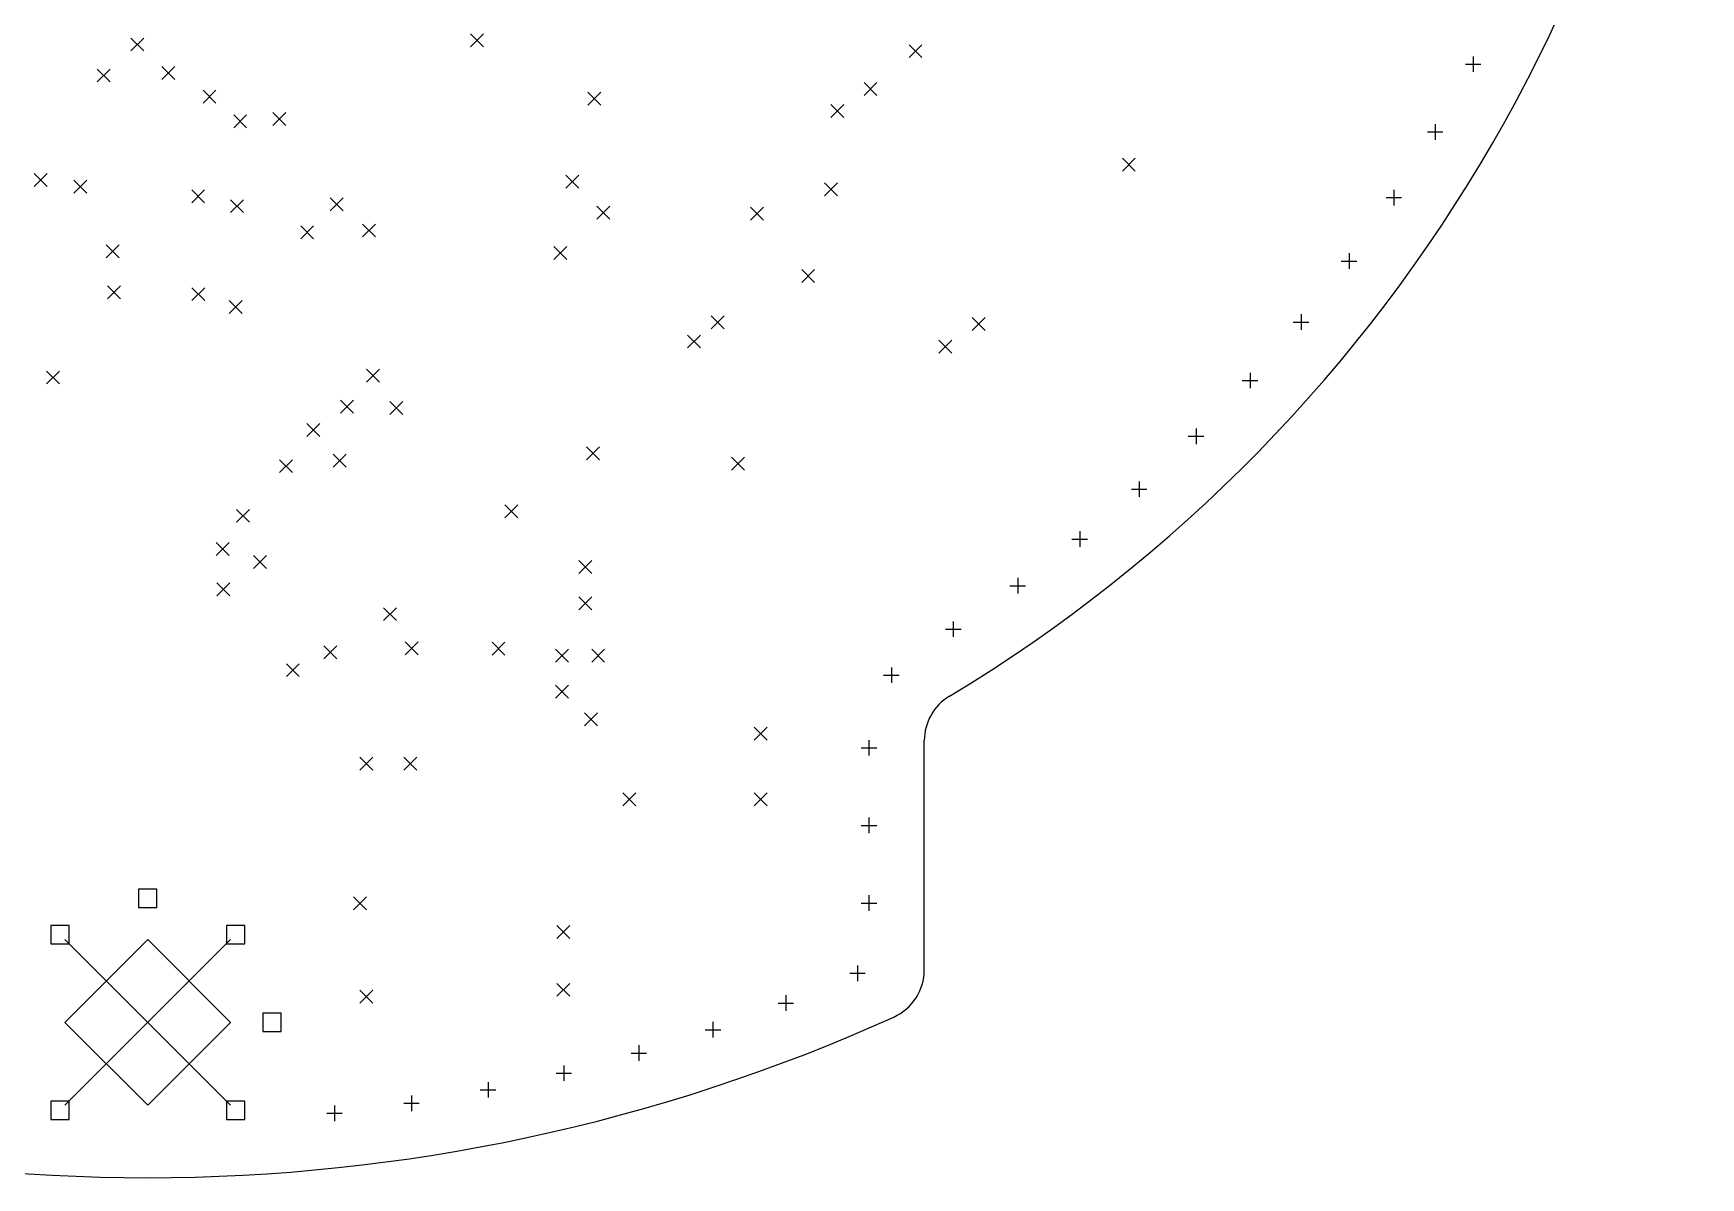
# Model space of a CAD drawing. Extents: x 112 to 184, y -158 to -48.
# Drawn here: x 146.29 to 178.5, y -125 to -102.88 of the extents above; entities that cross this region are included whole.
import ezdxf

# ---------------------------------------------------------------- set-up
doc = ezdxf.new("R2010")
doc.units = 0
doc.layers.add('BLACK', color=7, linetype='CONTINUOUS')

msp = doc.modelspace()

# ---------------------------------------------------------------- linework, layer by layer
at = {"layer": 'BLACK', "linetype": 'CONTINUOUS'}
for p, q in [((148.1754, -102.9751), (148.4254, -103.2251)), ((148.4254, -102.9751), (148.1754, -103.2251)), ((154.736721, -102.894442), (154.986721, -103.144442)), ((154.986721, -102.894442), (154.736721, -103.144442)), ((163.2054, -103.1051), (163.4554, -103.3551)), ((163.4554, -103.1051), (163.2054, -103.3551)), ((174.100035, -103.331131), (174.100035, -103.631131)), ((147.5254, -103.5751), (147.7754, -103.8251)), ((147.7754, -103.5751), (147.5254, -103.8251)), ((148.7754, -103.5251), (149.0254, -103.7751)), ((149.0254, -103.5251), (148.7754, -103.7751)), ((173.950035, -103.481131), (174.250035, -103.481131)), ((149.569167, -103.981333), (149.819167, -104.231333)), ((149.819167, -103.981333), (149.569167, -104.231333)), ((162.3354, -103.8351), (162.5854, -104.0851)), ((162.5854, -103.8351), (162.3354, -104.0851)), ((157, -104.025), (157.25, -104.275)), ((157.25, -104.025), (157, -104.275)), ((161.692645, -104.258639), (161.942645, -104.508639)), ((161.942645, -104.258639), (161.692645, -104.508639)), ((150.161082, -104.461488), (150.411082, -104.711488)), ((150.411082, -104.461488), (150.161082, -104.711488)), ((150.9154, -104.4151), (151.1654, -104.6651)), ((151.1654, -104.4151), (150.9154, -104.6651)), ((173.367469, -104.639887), (173.367469, -104.939887)), ((173.217469, -104.789887), (173.517469, -104.789887)), ((167.3254, -105.3001), (167.5754, -105.5501)), ((167.5754, -105.3001), (167.3254, -105.5501)), ((146.3054, -105.5951), (146.5554, -105.8451)), ((146.5554, -105.5951), (146.3054, -105.8451)), ((156.5754, -105.6251), (156.8254, -105.8751)), ((156.8254, -105.6251), (156.5754, -105.8751)), ((147.075, -105.725), (147.325, -105.975)), ((147.325, -105.725), (147.075, -105.975)), ((149.349423, -105.911038), (149.599423, -106.161038)), ((149.599423, -105.911038), (149.349423, -106.161038)), ((161.5754, -105.7751), (161.8254, -106.0251)), ((161.8254, -105.7751), (161.5754, -106.0251)), ((172.568104, -105.908947), (172.568104, -106.208947)), ((150.1004, -106.1001), (150.3504, -106.3501)), ((150.3504, -106.1001), (150.1004, -106.3501)), ((152.0254, -106.0651), (152.2754, -106.3151)), ((152.2754, -106.0651), (152.0254, -106.3151)), ((157.1754, -106.2251), (157.4254, -106.4751)), ((157.4254, -106.2251), (157.1754, -106.4751)), ((160.144167, -106.243867), (160.394167, -106.493867)), ((160.394167, -106.243867), (160.144167, -106.493867)), ((172.418104, -106.058947), (172.718104, -106.058947)), ((152.6509, -106.5706), (152.9009, -106.8206)), ((152.9009, -106.5706), (152.6509, -106.8206)), ((151.4554, -106.6051), (151.7054, -106.8551)), ((151.7054, -106.6051), (151.4554, -106.8551)), ((147.7004, -106.9751), (147.9504, -107.2251)), ((147.9504, -106.9751), (147.7004, -107.2251)), ((156.3454, -107.0051), (156.5954, -107.2551)), ((156.5954, -107.0051), (156.3454, -107.2551)), ((171.704089, -107.134906), (171.704089, -107.434906)), ((161.131633, -107.4506), (161.381633, -107.7006)), ((161.381633, -107.4506), (161.131633, -107.7006)), ((171.554089, -107.284906), (171.854089, -107.284906)), ((147.7259, -107.763812), (147.9759, -108.013812)), ((147.9759, -107.763812), (147.7259, -108.013812)), ((149.3504, -107.8001), (149.6004, -108.0501)), ((149.6004, -107.8001), (149.3504, -108.0501)), ((150.0754, -108.0501), (150.3254, -108.3001)), ((150.3254, -108.0501), (150.0754, -108.3001)), ((159.3854, -108.3451), (159.6354, -108.5951)), ((159.6354, -108.3451), (159.3854, -108.5951)), ((164.4254, -108.3751), (164.6754, -108.6251)), ((164.6754, -108.3751), (164.4254, -108.6251)), ((170.627735, -108.464471), (170.927735, -108.464471)), ((170.777735, -108.314471), (170.777735, -108.614471)), ((158.9254, -108.7151), (159.1754, -108.9651)), ((159.1754, -108.7151), (158.9254, -108.9651)), ((163.779867, -108.8151), (164.029867, -109.0651)), ((164.029867, -108.8151), (163.779867, -109.0651)), ((146.543726, -109.411181), (146.793726, -109.661181)), ((146.793726, -109.411181), (146.543726, -109.661181)), ((152.7254, -109.3751), (152.9754, -109.6251)), ((152.9754, -109.3751), (152.7254, -109.6251)), ((169.791541, -109.444471), (169.791541, -109.744471)), ((169.641541, -109.594471), (169.941541, -109.594471)), ((152.2254, -109.9751), (152.4754, -110.2251)), ((152.4754, -109.9751), (152.2254, -110.2251)), ((153.1754, -110.001858), (153.4254, -110.251858)), ((153.4254, -110.001858), (153.1754, -110.251858)), ((151.5754, -110.4251), (151.8254, -110.6751)), ((151.8254, -110.4251), (151.5754, -110.6751)), ((168.598142, -110.671887), (168.898142, -110.671887)), ((168.748142, -110.521887), (168.748142, -110.821887)), ((152.08073, -111.01977), (152.33073, -111.26977)), ((152.33073, -111.01977), (152.08073, -111.26977)), ((156.9754, -110.8751), (157.2254, -111.1251)), ((157.2254, -110.8751), (156.9754, -111.1251)), ((159.7754, -111.0751), (160.0254, -111.3251)), ((160.0254, -111.0751), (159.7754, -111.3251)), ((151.0454, -111.1251), (151.2954, -111.3751)), ((151.2954, -111.1251), (151.0454, -111.3751)), ((167.500344, -111.693816), (167.800344, -111.693816)), ((167.650344, -111.543816), (167.650344, -111.843816)), ((155.4004, -112.0001), (155.6504, -112.2501)), ((155.6504, -112.0001), (155.4004, -112.2501)), ((150.214375, -112.084435), (150.464375, -112.334435)), ((150.464375, -112.084435), (150.214375, -112.334435)), ((166.351097, -112.657519), (166.651097, -112.657519)), ((166.501097, -112.507519), (166.501097, -112.807519)), ((149.8254, -112.7251), (150.0754, -112.9751)), ((150.0754, -112.7251), (149.8254, -112.9751)), ((150.545891, -112.976039), (150.795891, -113.226039)), ((150.795891, -112.976039), (150.545891, -113.226039)), ((156.8254, -113.0751), (157.0754, -113.3251)), ((157.0754, -113.0751), (156.8254, -113.3251)), ((149.837313, -113.50616), (150.087313, -113.75616)), ((150.087313, -113.50616), (149.837313, -113.75616)), ((165.15348, -113.560409), (165.45348, -113.560409)), ((165.30348, -113.410409), (165.30348, -113.710409)), ((153.0554, -113.9851), (153.3054, -114.2351)), ((153.3054, -113.9851), (153.0554, -114.2351)), ((156.8254, -113.7751), (157.0754, -114.0251)), ((157.0754, -113.7751), (156.8254, -114.0251)), ((164.060709, -114.250063), (164.060709, -114.550063)), ((153.4754, -114.6451), (153.7254, -114.8951)), ((153.7254, -114.6451), (153.4754, -114.8951)), ((163.910709, -114.400063), (164.210709, -114.400063)), ((151.9009, -114.7251), (152.1509, -114.9751)), ((152.1509, -114.7251), (151.9009, -114.9751)), ((155.1504, -114.6501), (155.4004, -114.9001)), ((155.4004, -114.6501), (155.1504, -114.9001)), ((156.3754, -114.7851), (156.6254, -115.0351)), ((156.6254, -114.7851), (156.3754, -115.0351)), ((157.0754, -114.7851), (157.3254, -115.0351)), ((157.3254, -114.7851), (157.0754, -115.0351)), ((151.178208, -115.066929), (151.428208, -115.316929)), ((151.428208, -115.066929), (151.178208, -115.316929)), ((162.865, -115.139844), (162.865, -115.439844)), ((156.3754, -115.4851), (156.6254, -115.7351)), ((156.6254, -115.4851), (156.3754, -115.7351)), ((162.715, -115.289844), (163.015, -115.289844)), ((156.9354, -116.0151), (157.1854, -116.2651)), ((157.1854, -116.0151), (156.9354, -116.2651)), ((160.2154, -116.2951), (160.4654, -116.5451)), ((160.4654, -116.2951), (160.2154, -116.5451)), ((162.430414, -116.542334), (162.430414, -116.842334)), ((163.5004, -120.983971), (163.500399, -116.55194)), ((152.6004, -116.8751), (152.8504, -117.1251)), ((152.8504, -116.8751), (152.6004, -117.1251)), ((153.4504, -116.8751), (153.7004, -117.1251)), ((153.7004, -116.8751), (153.4504, -117.1251)), ((162.280414, -116.692334), (162.580414, -116.692334)), ((157.6754, -117.5651), (157.9254, -117.8151)), ((157.9254, -117.5651), (157.6754, -117.8151)), ((160.2154, -117.5651), (160.4654, -117.8151)), ((160.4654, -117.5651), (160.2154, -117.8151)), ((162.430414, -118.042336), (162.430414, -118.342336)), ((162.280414, -118.192336), (162.580414, -118.192336)), ((148.677178, -119.423322), (148.323622, -119.423322)), ((148.323622, -119.423322), (148.323622, -119.776878)), ((148.677178, -119.776878), (148.677178, -119.423322)), ((148.323622, -119.776878), (148.677178, -119.776878)), ((152.4754, -119.5751), (152.7254, -119.8251)), ((152.7254, -119.5751), (152.4754, -119.8251)), ((162.280414, -119.692338), (162.580414, -119.692338)), ((162.430414, -119.542338), (162.430414, -119.842338)), ((146.980122, -120.126266), (146.626566, -120.126266)), ((146.626566, -120.126266), (146.626566, -120.479822)), ((146.9004, -120.4001), (150.1004, -123.6001)), ((150.1004, -120.4001), (146.9004, -123.6001)), ((148.5004, -120.4001), (146.9004, -122.0001)), ((146.980122, -120.479822), (146.980122, -120.126266)), ((150.1004, -122.0001), (148.5004, -120.4001)), ((150.374234, -120.126266), (150.020678, -120.126266)), ((150.020678, -120.126266), (150.020678, -120.479822)), ((150.374234, -120.479822), (150.374234, -120.126266)), ((156.4054, -120.1251), (156.6554, -120.3751)), ((156.6554, -120.1251), (156.4054, -120.3751)), ((146.626566, -120.479822), (146.980122, -120.479822)), ((150.020678, -120.479822), (150.374234, -120.479822)), ((162.060683, -121.049799), (162.360683, -121.049799)), ((162.210683, -120.899799), (162.210683, -121.199799)), ((152.5954, -121.3751), (152.8454, -121.6251)), ((152.8454, -121.3751), (152.5954, -121.6251)), ((156.4054, -121.2451), (156.6554, -121.4951)), ((156.6554, -121.2451), (156.4054, -121.4951)), ((160.675873, -121.62594), (160.975873, -121.62594)), ((160.825873, -121.47594), (160.825873, -121.77594)), ((146.9004, -122.0001), (148.5004, -123.6001)), ((148.5004, -123.6001), (150.1004, -122.0001)), ((151.077178, -121.823322), (150.723622, -121.823322)), ((150.723622, -121.823322), (150.723622, -122.176878)), ((151.077178, -122.176878), (151.077178, -121.823322)), ((159.416972, -121.990351), (159.416972, -122.290351)), ((150.723622, -122.176878), (151.077178, -122.176878)), ((159.266972, -122.140351), (159.566972, -122.140351)), ((157.836721, -122.592036), (158.136721, -122.592036)), ((157.986721, -122.442036), (157.986721, -122.742036)), ((156.387912, -122.980106), (156.687912, -122.980106)), ((156.537912, -122.830106), (156.537912, -123.130106)), ((154.923382, -123.303807), (155.223382, -123.303807)), ((155.073382, -123.153807), (155.073382, -123.453807)), ((146.980122, -123.520378), (146.626566, -123.520378)), ((146.626566, -123.520378), (146.626566, -123.873934)), ((146.980122, -123.873934), (146.980122, -123.520378)), ((150.374234, -123.520378), (150.020678, -123.520378)), ((150.020678, -123.520378), (150.020678, -123.873934)), ((150.374234, -123.873934), (150.374234, -123.520378)), ((152.1086, -123.6057), (152.1086, -123.9057)), ((153.445984, -123.562507), (153.745984, -123.562507)), ((153.595984, -123.412507), (153.595984, -123.712507)), ((146.626566, -123.873934), (146.980122, -123.873934)), ((150.020678, -123.873934), (150.374234, -123.873934)), ((151.9586, -123.7557), (152.2586, -123.7557))]:
    msp.add_line(p, q, dxfattribs=at)
at = {"layer": 'BLACK'}
for centre, radius, start, end in [((148.5004, -90.0001), 30.000001, -58.9270442, -1.0729567), ((164.5003, -116.5519), 0.999901, -238.9310356, -179.9977079), ((162.5005, -120.984), 0.9999, -65.688731, 0.0016617), ((148.5004, -90.0001), 35.000002, -114.3157376, -65.6842618)]:
    msp.add_arc(centre, radius, start, end, dxfattribs=at)

doc.saveas('drawing.dxf')
